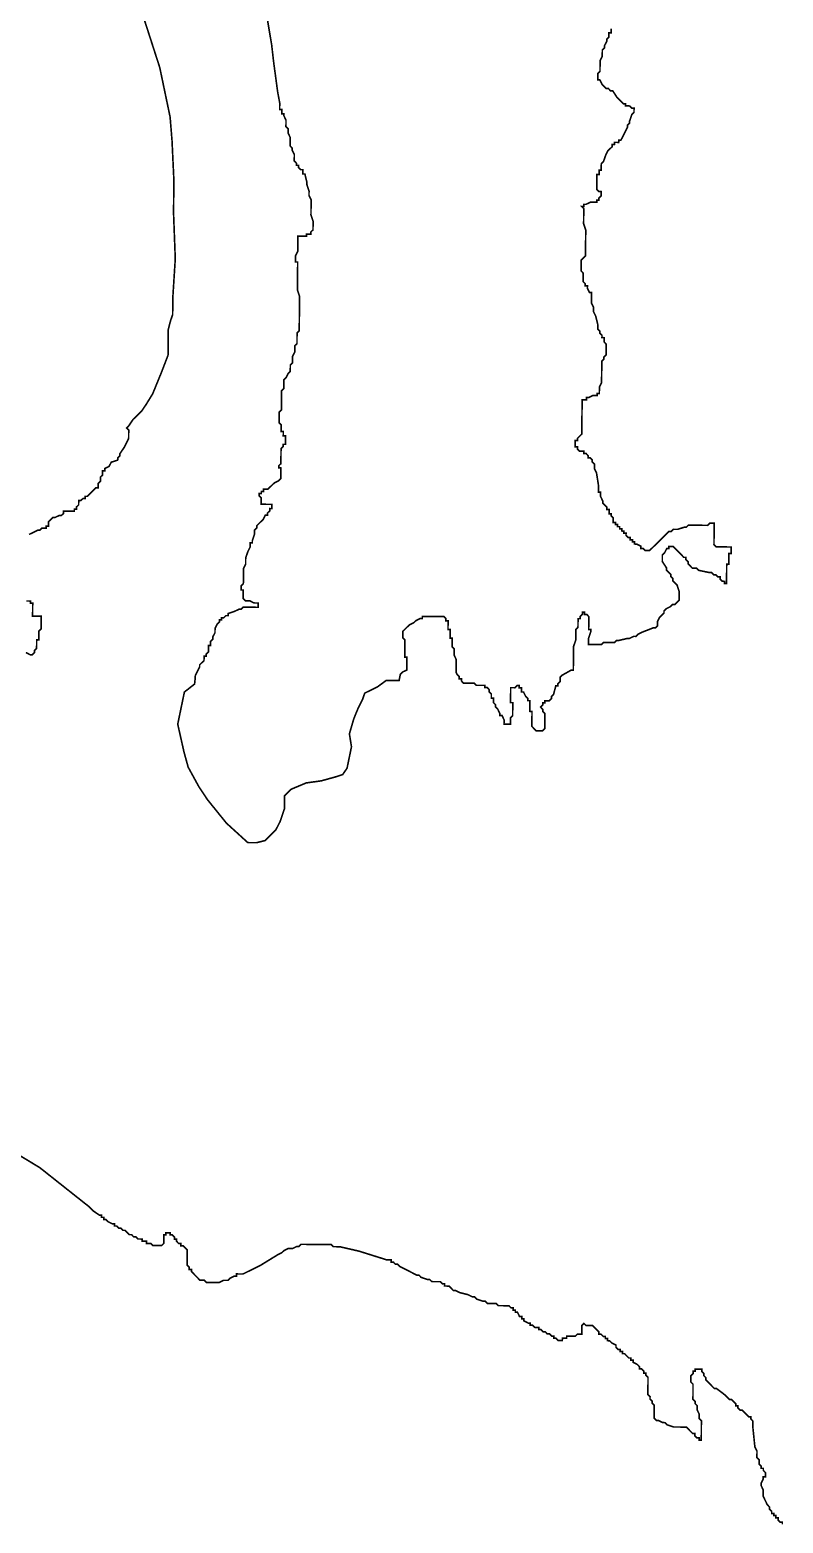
# Model space of a CAD drawing. Header units: metres. Extents: x 290190 to 339802, y 1811045 to 1991312.
# Drawn here: x 317083 to 318496, y 1878764 to 1881566 of the extents above; entities that cross this region are included whole.
import ezdxf

# ---------------------------------------------------------------- set-up
doc = ezdxf.new("R2010")
doc.units = ezdxf.units.M
doc.header["$MEASUREMENT"] = 0
doc.layers.add('HAZARDS LINE', color=1, linetype='Continuous')

msp = doc.modelspace()

# ---------------------------------------------------------------- linework, layer by layer
at = {"layer": 'HAZARDS LINE', "lineweight": 18}
for points in [[(317525.2, 1881606.1, 3.02, 3.02, 0), (317536.7, 1881537.5, 3.02, 3.02, 0), (317540.4, 1881505.3, 3.02, 3.02, 0), (317548, 1881448.8, 3.02, 3.02, 0), (317551.8, 1881428.6, 3.02, 3.02, 0), (317551.7, 1881416.5, 3.02, 3.02, 0), (317555.8, 1881416.5, 3.02, 3.02, 0), (317555.7, 1881408.4, 3.02, 3.02, 0), (317559.7, 1881408.4, 3.02, 3.02, 0), (317559.7, 1881404.4, 3.02, 3.02, 0), (317563.6, 1881396.3, 3.02, 3.02, 0), (317563.5, 1881384.2, 3.02, 3.02, 0), (317567.5, 1881380.1, 3.02, 3.02, 0), (317567.5, 1881372.1, 3.02, 3.02, 0), (317571.4, 1881364, 3.02, 3.02, 0), (317571.3, 1881347.9, 3.02, 3.02, 0), (317575.3, 1881343.8, 3.02, 3.02, 0), (317575.2, 1881339.8, 3.02, 3.02, 0), (317579.2, 1881331.7, 3.02, 3.02, 0), (317579.1, 1881319.6, 3.02, 3.02, 0), (317583.1, 1881315.5, 3.02, 3.02, 0), (317583, 1881311.5, 3.02, 3.02, 0), (317587.1, 1881311.5, 3.02, 3.02, 0), (317587, 1881307.4, 3.02, 3.02, 0), (317591, 1881303.4, 3.02, 3.02, 0), (317595.1, 1881303.3, 3.02, 3.02, 0), (317595, 1881295.3, 3.02, 3.02, 0), (317599, 1881295.3, 3.02, 3.02, 0), (317602.9, 1881279.1, 3.02, 3.02, 0), (317602.9, 1881275.1, 3.02, 3.02, 0), (317606.8, 1881263, 3.02, 3.02, 0), (317606.7, 1881254.9, 3.02, 3.02, 0), (317610.7, 1881246.8, 3.02, 3.02, 0), (317610.4, 1881218.6, 3.02, 3.02, 0), (317614.4, 1881206.5, 3.02, 3.02, 0), (317614.2, 1881190.4, 3.02, 3.02, 0), (317610.1, 1881186.4, 3.02, 3.02, 0), (317610.1, 1881182.4, 3.02, 3.02, 0), (317602.1, 1881182.4, 3.02, 3.02, 0), (317602, 1881178.4, 3.02, 3.02, 0), (317585.9, 1881178.5, 3.02, 3.02, 0), (317585.7, 1881150.3, 3.02, 3.02, 0), (317581.6, 1881142.3, 3.02, 3.02, 0), (317581.5, 1881130.2, 3.02, 3.02, 0), (317585.5, 1881130.2, 3.02, 3.02, 0), (317585, 1881077.8, 3.02, 3.02, 0), (317589, 1881065.7, 3.02, 3.02, 0), (317588.4, 1881001.3, 3.02, 3.02, 0), (317584.3, 1880997.3, 3.02, 3.02, 0), (317584.2, 1880977.1, 3.02, 3.02, 0), (317580.1, 1880973.1, 3.02, 3.02, 0), (317580, 1880961, 3.02, 3.02, 0), (317575.9, 1880953, 3.02, 3.02, 0), (317575.8, 1880940.9, 3.02, 3.02, 0), (317571.7, 1880936.9, 3.02, 3.02, 0), (317571.6, 1880924.9, 3.02, 3.02, 0), (317567.6, 1880920.9, 3.02, 3.02, 0), (317563.5, 1880912.8, 3.02, 3.02, 0), (317559.4, 1880908.9, 3.02, 3.02, 0), (317559.3, 1880892.7, 3.02, 3.02, 0), (317555.2, 1880888.7, 3.02, 3.02, 0), (317554.9, 1880852.5, 3.02, 3.02, 0), (317550.8, 1880848.5, 3.02, 3.02, 0), (317550.6, 1880828.4, 3.02, 3.02, 0), (317554.6, 1880824.3, 3.02, 3.02, 0), (317554.5, 1880812.2, 3.02, 3.02, 0), (317558.6, 1880812.2, 3.02, 3.02, 0), (317558.5, 1880804.1, 3.02, 3.02, 0), (317562.5, 1880804.1, 3.02, 3.02, 0), (317562.4, 1880788, 3.02, 3.02, 0), (317558.4, 1880788, 3.02, 3.02, 0), (317558.3, 1880784, 3.02, 3.02, 0), (317554.3, 1880780, 3.02, 3.02, 0), (317554, 1880751.8, 3.02, 3.02, 0), (317549.9, 1880747.8, 3.02, 3.02, 0), (317549.9, 1880743.8, 3.02, 3.02, 0), (317553.9, 1880743.7, 3.02, 3.02, 0), (317553.8, 1880723.6, 3.02, 3.02, 0), (317549.7, 1880719.6, 3.02, 3.02, 0), (317541.6, 1880715.6, 3.02, 3.02, 0), (317537.5, 1880711.6, 3.02, 3.02, 0), (317529.4, 1880703.7, 3.02, 3.02, 0), (317521.4, 1880703.7, 3.02, 3.02, 0), (317521.3, 1880699.7, 3.02, 3.02, 0), (317517.3, 1880699.7, 3.02, 3.02, 0), (317517.3, 1880695.7, 3.02, 3.02, 0), (317513.2, 1880695.7, 3.02, 3.02, 0), (317513.2, 1880691.7, 3.02, 3.02, 0), (317517.2, 1880687.6, 3.02, 3.02, 0), (317517.1, 1880675.6, 3.02, 3.02, 0), (317537.2, 1880675.4, 3.02, 3.02, 0), (317537.2, 1880667.3, 3.02, 3.02, 0), (317533.1, 1880667.4, 3.02, 3.02, 0), (317533.1, 1880663.3, 3.02, 3.02, 0), (317529, 1880659.3, 3.02, 3.02, 0), (317529, 1880655.3, 3.02, 3.02, 0), (317525, 1880655.3, 3.02, 3.02, 0), (317520.9, 1880647.3, 3.02, 3.02, 0), (317516.8, 1880643.3, 3.02, 3.02, 0), (317508.7, 1880635.3, 3.02, 3.02, 0), (317508.7, 1880631.3, 3.02, 3.02, 0), (317504.6, 1880627.3, 3.02, 3.02, 0), (317504.5, 1880619.3, 3.02, 3.02, 0), (317500.4, 1880607.2, 3.02, 3.02, 0), (317500.4, 1880603.2, 3.02, 3.02, 0), (317496.3, 1880603.2, 3.02, 3.02, 0), (317496.3, 1880595.2, 3.02, 3.02, 0), (317492.2, 1880587.1, 3.02, 3.02, 0), (317488, 1880575.1, 3.02, 3.02, 0), (317487.9, 1880563, 3.02, 3.02, 0), (317483.8, 1880555, 3.02, 3.02, 0), (317483.6, 1880526.8, 3.02, 3.02, 0), (317479.5, 1880522.8, 3.02, 3.02, 0), (317479.4, 1880514.7, 3.02, 3.02, 0), (317483.5, 1880514.7, 3.02, 3.02, 0), (317483.3, 1880498.6, 3.02, 3.02, 0), (317487.3, 1880494.5, 3.02, 3.02, 0), (317495.4, 1880494.5, 3.02, 3.02, 0), (317503.4, 1880490.4, 3.02, 3.02, 0), (317511.5, 1880490.3, 3.02, 3.02, 0), (317511.4, 1880482.2, 3.02, 3.02, 0), (317483.2, 1880482.5, 3.02, 3.02, 0), (317479.1, 1880478.5, 3.02, 3.02, 0), (317475.1, 1880478.5, 3.02, 3.02, 0), (317467, 1880474.6, 3.02, 3.02, 0), (317454.9, 1880470.6, 3.02, 3.02, 0), (317454.9, 1880466.6, 3.02, 3.02, 0), (317450.8, 1880466.6, 3.02, 3.02, 0), (317446.8, 1880462.6, 3.02, 3.02, 0), (317442.7, 1880462.7, 3.02, 3.02, 0), (317442.7, 1880458.7, 3.02, 3.02, 0), (317438.7, 1880458.7, 3.02, 3.02, 0), (317438.6, 1880454.7, 3.02, 3.02, 0), (317434.6, 1880450.7, 3.02, 3.02, 0), (317430.5, 1880442.6, 3.02, 3.02, 0), (317430.4, 1880434.6, 3.02, 3.02, 0), (317426.3, 1880426.6, 3.02, 3.02, 0), (317426.3, 1880422.5, 3.02, 3.02, 0), (317422.2, 1880418.5, 3.02, 3.02, 0), (317422.1, 1880410.5, 3.02, 3.02, 0), (317418.1, 1880410.5, 3.02, 3.02, 0), (317418, 1880398.4, 3.02, 3.02, 0), (317413.9, 1880394.4, 3.02, 3.02, 0), (317413.9, 1880390.4, 3.02, 3.02, 0), (317409.9, 1880390.5, 3.02, 3.02, 0), (317409.8, 1880382.4, 3.02, 3.02, 0), (317405.8, 1880378.4, 3.02, 3.02, 0), (317401.7, 1880374.4, 3.02, 3.02, 0), (317401.7, 1880370.4, 3.02, 3.02, 0), (317393.5, 1880354.3, 3.02, 3.02, 0), (317393.4, 1880350.3, 3.02, 3.02, 0), (317392.1, 1880338.2, 3.02, 3.02, 0), (317373, 1880323.3, 3.02, 3.02, 0), (317360.5, 1880263, 3.02, 3.02, 0), (317372.3, 1880210.5, 3.02, 3.02, 0), (317380.1, 1880182.3, 3.02, 3.02, 0), (317400, 1880145.9, 3.02, 3.02, 0), (317416, 1880121.7, 3.02, 3.02, 0), (317451.9, 1880077.2, 3.02, 3.02, 0), (317492, 1880040.7, 3.02, 3.02, 0), (317508.1, 1880040.6, 3.02, 3.02, 0), (317524.2, 1880044.5, 3.02, 3.02, 0), (317544.5, 1880064.5, 3.02, 3.02, 0), (317552.6, 1880080.5, 3.02, 3.02, 0), (317560.8, 1880104.6, 3.02, 3.02, 0), (317561, 1880128.8, 3.02, 3.02, 0), (317573.1, 1880140.8, 3.02, 3.02, 0), (317601.4, 1880152.7, 3.02, 3.02, 0), (317629.6, 1880156.6, 3.02, 3.02, 0), (317657.8, 1880164.4, 3.02, 3.02, 0), (317669.9, 1880168.4, 3.02, 3.02, 0), (317678.1, 1880180.4, 3.02, 3.02, 0), (317686.4, 1880220.6, 3.02, 3.02, 0), (317682.5, 1880244.8, 3.02, 3.02, 0), (317690.7, 1880273, 3.02, 3.02, 0), (317698.9, 1880293, 3.02, 3.02, 0), (317707.1, 1880309.1, 3.02, 3.02, 0), (317711.2, 1880321.2, 3.02, 3.02, 0), (317735.4, 1880333.1, 3.02, 3.02, 0), (317751.6, 1880345.1, 3.02, 3.02, 0), (317775.7, 1880344.9, 3.02, 3.02, 0), (317778.1, 1880356.7, 3.02, 3.02, 0), (317782.1, 1880360.7, 3.02, 3.02, 0), (317790.2, 1880364.7, 3.02, 3.02, 0), (317790.4, 1880388.9, 3.02, 3.02, 0), (317786.4, 1880388.9, 3.02, 3.02, 0), (317786.7, 1880421.1, 3.02, 3.02, 0), (317782.7, 1880425.2, 3.02, 3.02, 0), (317782.8, 1880437.3, 3.02, 3.02, 0), (317790.9, 1880445.3, 3.02, 3.02, 0), (317795, 1880449.3, 3.02, 3.02, 0), (317803.1, 1880453.2, 3.02, 3.02, 0), (317807.2, 1880457.2, 3.02, 3.02, 0), (317815.2, 1880461.2, 3.02, 3.02, 0), (317819.3, 1880461.1, 3.02, 3.02, 0), (317819.3, 1880465.2, 3.02, 3.02, 0), (317859.6, 1880464.8, 3.02, 3.02, 0), (317863.6, 1880460.8, 3.02, 3.02, 0), (317863.5, 1880456.7, 3.02, 3.02, 0), (317867.6, 1880456.7, 3.02, 3.02, 0), (317867.4, 1880440.6, 3.02, 3.02, 0), (317871.5, 1880440.5, 3.02, 3.02, 0), (317871.3, 1880424.4, 3.02, 3.02, 0), (317875.3, 1880424.4, 3.02, 3.02, 0), (317875.2, 1880408.3, 3.02, 3.02, 0), (317879.2, 1880404.2, 3.02, 3.02, 0), (317879.1, 1880392.1, 3.02, 3.02, 0), (317883, 1880384, 3.02, 3.02, 0), (317882.8, 1880359.9, 3.02, 3.02, 0), (317884.5, 1880356.3, 3.02, 3.02, 0), (317888.5, 1880352.2, 3.02, 3.02, 0), (317888.5, 1880348.2, 3.02, 3.02, 0), (317892.5, 1880348.2, 3.02, 3.02, 0), (317892.5, 1880344.2, 3.02, 3.02, 0), (317896.5, 1880340.1, 3.02, 3.02, 0), (317916.6, 1880340, 3.02, 3.02, 0), (317920.6, 1880335.9, 3.02, 3.02, 0), (317936.7, 1880335.8, 3.02, 3.02, 0), (317936.7, 1880331.8, 3.02, 3.02, 0), (317940.7, 1880331.8, 3.02, 3.02, 0), (317944.7, 1880327.7, 3.02, 3.02, 0), (317944.7, 1880323.7, 3.02, 3.02, 0), (317948.7, 1880319.6, 3.02, 3.02, 0), (317948.7, 1880311.6, 3.02, 3.02, 0), (317952.7, 1880311.6, 3.02, 3.02, 0), (317952.6, 1880303.5, 3.02, 3.02, 0), (317956.6, 1880299.5, 3.02, 3.02, 0), (317956.6, 1880295.4, 3.02, 3.02, 0), (317960.6, 1880291.4, 3.02, 3.02, 0), (317964.6, 1880283.3, 3.02, 3.02, 0), (317964.6, 1880279.3, 3.02, 3.02, 0), (317968.6, 1880279.3, 3.02, 3.02, 0), (317972.6, 1880271.2, 3.02, 3.02, 0), (317972.5, 1880263.1, 3.02, 3.02, 0), (317984.6, 1880263, 3.02, 3.02, 0), (317984.7, 1880275.1, 3.02, 3.02, 0), (317988.7, 1880279.1, 3.02, 3.02, 0), (317988.9, 1880303.3, 3.02, 3.02, 0), (317984.8, 1880303.3, 3.02, 3.02, 0), (317985, 1880331.5, 3.02, 3.02, 0), (317993.1, 1880331.4, 3.02, 3.02, 0), (317997.1, 1880335.4, 3.02, 3.02, 0), (318001.2, 1880335.4, 3.02, 3.02, 0), (318001.1, 1880331.4, 3.02, 3.02, 0), (318005.2, 1880331.4, 3.02, 3.02, 0), (318005.1, 1880323.3, 3.02, 3.02, 0), (318009.1, 1880323.3, 3.02, 3.02, 0), (318013.1, 1880315.2, 3.02, 3.02, 0), (318017.1, 1880311.2, 3.02, 3.02, 0), (318017.1, 1880307.1, 3.02, 3.02, 0), (318021.1, 1880307.1, 3.02, 3.02, 0), (318021, 1880287, 3.02, 3.02, 0), (318025, 1880286.9, 3.02, 3.02, 0), (318024.8, 1880258.8, 3.02, 3.02, 0), (318028.8, 1880254.7, 3.02, 3.02, 0), (318032.8, 1880250.7, 3.02, 3.02, 0), (318044.9, 1880250.6, 3.02, 3.02, 0), (318049, 1880254.6, 3.02, 3.02, 0), (318049.1, 1880282.8, 3.02, 3.02, 0), (318045.1, 1880286.8, 3.02, 3.02, 0), (318045.2, 1880290.8, 3.02, 3.02, 0), (318041.2, 1880294.9, 3.02, 3.02, 0), (318045.2, 1880298.9, 3.02, 3.02, 0), (318045.2, 1880302.9, 3.02, 3.02, 0), (318049.3, 1880302.9, 3.02, 3.02, 0), (318049.3, 1880306.9, 3.02, 3.02, 0), (318057.3, 1880306.9, 3.02, 3.02, 0), (318061.4, 1880310.9, 3.02, 3.02, 0), (318061.4, 1880314.9, 3.02, 3.02, 0), (318065.5, 1880318.9, 3.02, 3.02, 0), (318069.6, 1880335, 3.02, 3.02, 0), (318073.6, 1880335, 3.02, 3.02, 0), (318073.6, 1880339, 3.02, 3.02, 0), (318077.7, 1880343, 3.02, 3.02, 0), (318077.8, 1880351, 3.02, 3.02, 0), (318081.8, 1880355, 3.02, 3.02, 0), (318098.4, 1880364.3, 3.02, 3.02, 0), (318102.5, 1880364.3, 3.02, 3.02, 0), (318102.9, 1880408.6, 3.02, 3.02, 0), (318107, 1880420.7, 3.02, 3.02, 0), (318107.2, 1880440.8, 3.02, 3.02, 0), (318111.2, 1880444.8, 3.02, 3.02, 0), (318111.4, 1880460.9, 3.02, 3.02, 0), (318115.4, 1880460.9, 3.02, 3.02, 0), (318115.4, 1880464.9, 3.02, 3.02, 0), (318119.5, 1880468.9, 3.02, 3.02, 0), (318119.5, 1880472.9, 3.02, 3.02, 0), (318123.6, 1880472.9, 3.02, 3.02, 0), (318123.5, 1880468.9, 3.02, 3.02, 0), (318127.6, 1880468.8, 3.02, 3.02, 0), (318131.5, 1880464.8, 3.02, 3.02, 0), (318131.3, 1880440.6, 3.02, 3.02, 0), (318135.4, 1880440.6, 3.02, 3.02, 0), (318135.3, 1880436.5, 3.02, 3.02, 0), (318131.2, 1880424.5, 3.02, 3.02, 0), (318131.1, 1880412.4, 3.02, 3.02, 0), (318155.3, 1880412.2, 3.02, 3.02, 0), (318159.3, 1880416.2, 3.02, 3.02, 0), (318179.5, 1880416, 3.02, 3.02, 0), (318183.5, 1880420, 3.02, 3.02, 0), (318187.5, 1880420, 3.02, 3.02, 0), (318203.7, 1880423.8, 3.02, 3.02, 0), (318207.7, 1880423.8, 3.02, 3.02, 0), (318215.8, 1880427.8, 3.02, 3.02, 0), (318219.8, 1880427.7, 3.02, 3.02, 0), (318223.9, 1880431.7, 3.02, 3.02, 0), (318232, 1880435.7, 3.02, 3.02, 0), (318252.2, 1880443.6, 3.02, 3.02, 0), (318256.2, 1880443.5, 3.02, 3.02, 0), (318260.3, 1880447.5, 3.02, 3.02, 0), (318260.4, 1880455.6, 3.02, 3.02, 0), (318264.5, 1880463.6, 3.02, 3.02, 0), (318268.5, 1880467.6, 3.02, 3.02, 0), (318272.6, 1880471.6, 3.02, 3.02, 0), (318272.6, 1880475.6, 3.02, 3.02, 0), (318276.7, 1880479.6, 3.02, 3.02, 0), (318284.8, 1880483.6, 3.02, 3.02, 0), (318288.8, 1880487.6, 3.02, 3.02, 0), (318292.9, 1880487.5, 3.02, 3.02, 0), (318296.9, 1880491.5, 3.02, 3.02, 0), (318301, 1880495.5, 3.02, 3.02, 0), (318301.1, 1880511.6, 3.02, 3.02, 0), (318297.2, 1880523.7, 3.02, 3.02, 0), (318289.2, 1880531.9, 3.02, 3.02, 0), (318289.3, 1880535.9, 3.02, 3.02, 0), (318285.3, 1880540, 3.02, 3.02, 0), (318285.3, 1880544, 3.02, 3.02, 0), (318277.3, 1880552.1, 3.02, 3.02, 0), (318277.3, 1880556.1, 3.02, 3.02, 0), (318269.4, 1880568.3, 3.02, 3.02, 0), (318269.5, 1880580.4, 3.02, 3.02, 0), (318273.6, 1880584.4, 3.02, 3.02, 0), (318277.7, 1880592.4, 3.02, 3.02, 0), (318281.7, 1880592.4, 3.02, 3.02, 0), (318281.7, 1880596.4, 3.02, 3.02, 0), (318289.8, 1880596.3, 3.02, 3.02, 0), (318297.8, 1880588.2, 3.02, 3.02, 0), (318301.8, 1880584.1, 3.02, 3.02, 0), (318305.8, 1880580.1, 3.02, 3.02, 0), (318309.7, 1880576, 3.02, 3.02, 0), (318313.8, 1880576, 3.02, 3.02, 0), (318313.7, 1880571.9, 3.02, 3.02, 0), (318317.7, 1880567.9, 3.02, 3.02, 0), (318317.7, 1880563.9, 3.02, 3.02, 0), (318321.7, 1880559.8, 3.02, 3.02, 0), (318325.7, 1880555.7, 3.02, 3.02, 0), (318333.7, 1880555.7, 3.02, 3.02, 0), (318337.7, 1880551.6, 3.02, 3.02, 0), (318357.8, 1880547.4, 3.02, 3.02, 0), (318361.9, 1880547.4, 3.02, 3.02, 0), (318365.9, 1880543.3, 3.02, 3.02, 0), (318369.9, 1880543.3, 3.02, 3.02, 0), (318373.9, 1880539.2, 3.02, 3.02, 0), (318377.9, 1880539.2, 3.02, 3.02, 0), (318377.9, 1880535.1, 3.02, 3.02, 0), (318381.9, 1880531.1, 3.02, 3.02, 0), (318385.9, 1880531, 3.02, 3.02, 0), (318385.9, 1880527, 3.02, 3.02, 0), (318389.9, 1880527, 3.02, 3.02, 0), (318390.2, 1880563.2, 3.02, 3.02, 0), (318394.2, 1880563.2, 3.02, 3.02, 0), (318394.4, 1880583.3, 3.02, 3.02, 0), (318398.4, 1880583.3, 3.02, 3.02, 0), (318398.5, 1880595.4, 3.02, 3.02, 0), (318370.3, 1880595.6, 3.02, 3.02, 0), (318366.3, 1880599.7, 3.02, 3.02, 0), (318366.7, 1880640, 3.02, 3.02, 0), (318358.6, 1880640, 3.02, 3.02, 0), (318354.6, 1880636, 3.02, 3.02, 0), (318318.3, 1880636.4, 3.02, 3.02, 0), (318314.3, 1880632.4, 3.02, 3.02, 0), (318310.2, 1880632.4, 3.02, 3.02, 0), (318298.1, 1880628.5, 3.02, 3.02, 0), (318290.1, 1880628.6, 3.02, 3.02, 0), (318286, 1880624.6, 3.02, 3.02, 0), (318282, 1880624.6, 3.02, 3.02, 0), (318277.9, 1880620.6, 3.02, 3.02, 0), (318269.8, 1880612.6, 3.02, 3.02, 0), (318261.7, 1880604.6, 3.02, 3.02, 0), (318257.6, 1880600.6, 3.02, 3.02, 0), (318253.5, 1880596.6, 3.02, 3.02, 0), (318245.4, 1880588.7, 3.02, 3.02, 0), (318237.4, 1880588.7, 3.02, 3.02, 0), (318233.4, 1880592.8, 3.02, 3.02, 0), (318229.3, 1880592.8, 3.02, 3.02, 0), (318229.4, 1880596.9, 3.02, 3.02, 0), (318221.3, 1880600.9, 3.02, 3.02, 0), (318217.3, 1880601, 3.02, 3.02, 0), (318217.4, 1880605, 3.02, 3.02, 0), (318213.3, 1880605, 3.02, 3.02, 0), (318213.4, 1880609.1, 3.02, 3.02, 0), (318209.3, 1880609.1, 3.02, 3.02, 0), (318209.4, 1880613.1, 3.02, 3.02, 0), (318205.3, 1880613.2, 3.02, 3.02, 0), (318201.3, 1880617.2, 3.02, 3.02, 0), (318201.4, 1880621.3, 3.02, 3.02, 0), (318197.4, 1880621.3, 3.02, 3.02, 0), (318197.4, 1880625.3, 3.02, 3.02, 0), (318193.4, 1880625.4, 3.02, 3.02, 0), (318193.4, 1880629.4, 3.02, 3.02, 0), (318189.4, 1880629.4, 3.02, 3.02, 0), (318189.4, 1880633.5, 3.02, 3.02, 0), (318185.4, 1880633.5, 3.02, 3.02, 0), (318185.4, 1880637.5, 3.02, 3.02, 0), (318181.4, 1880637.6, 3.02, 3.02, 0), (318181.4, 1880641.6, 3.02, 3.02, 0), (318177.4, 1880641.6, 3.02, 3.02, 0), (318177.5, 1880649.7, 3.02, 3.02, 0), (318173.5, 1880653.7, 3.02, 3.02, 0), (318173.5, 1880657.8, 3.02, 3.02, 0), (318169.5, 1880657.8, 3.02, 3.02, 0), (318169.5, 1880665.9, 3.02, 3.02, 0), (318165.5, 1880665.9, 3.02, 3.02, 0), (318165.6, 1880669.9, 3.02, 3.02, 0), (318157.6, 1880678, 3.02, 3.02, 0), (318157.6, 1880682.1, 3.02, 3.02, 0), (318153.6, 1880690.2, 3.02, 3.02, 0), (318153.7, 1880698.2, 3.02, 3.02, 0), (318149.7, 1880698.3, 3.02, 3.02, 0), (318149.8, 1880710.3, 3.02, 3.02, 0), (318146, 1880734.5, 3.02, 3.02, 0), (318142, 1880742.6, 3.02, 3.02, 0), (318142.1, 1880750.7, 3.02, 3.02, 0), (318138.1, 1880754.8, 3.02, 3.02, 0), (318138.1, 1880758.8, 3.02, 3.02, 0), (318134.1, 1880762.9, 3.02, 3.02, 0), (318130.1, 1880762.9, 3.02, 3.02, 0), (318130.1, 1880766.9, 3.02, 3.02, 0), (318126.2, 1880771, 3.02, 3.02, 0), (318122.1, 1880771, 3.02, 3.02, 0), (318122.2, 1880775, 3.02, 3.02, 0), (318114.1, 1880775.1, 3.02, 3.02, 0), (318110.1, 1880779.2, 3.02, 3.02, 0), (318110.1, 1880783.2, 3.02, 3.02, 0), (318106.1, 1880783.2, 3.02, 3.02, 0), (318106.2, 1880795.3, 3.02, 3.02, 0), (318110.3, 1880795.3, 3.02, 3.02, 0), (318110.3, 1880799.3, 3.02, 3.02, 0), (318114.3, 1880803.3, 3.02, 3.02, 0), (318118.4, 1880807.3, 3.02, 3.02, 0), (318119, 1880871.8, 3.02, 3.02, 0), (318127, 1880871.7, 3.02, 3.02, 0), (318127.1, 1880875.7, 3.02, 3.02, 0), (318131.1, 1880875.7, 3.02, 3.02, 0), (318139.2, 1880879.6, 3.02, 3.02, 0), (318147.2, 1880879.6, 3.02, 3.02, 0), (318147.3, 1880883.6, 3.02, 3.02, 0), (318151.3, 1880883.6, 3.02, 3.02, 0), (318151.4, 1880895.6, 3.02, 3.02, 0), (318155.5, 1880903.7, 3.02, 3.02, 0), (318155.9, 1880944, 3.02, 3.02, 0), (318159.9, 1880947.9, 3.02, 3.02, 0), (318159.9, 1880952, 3.02, 3.02, 0), (318164, 1880956, 3.02, 3.02, 0), (318164.2, 1880976.1, 3.02, 3.02, 0), (318160.2, 1880980.2, 3.02, 3.02, 0), (318160.3, 1880988.2, 3.02, 3.02, 0), (318156.2, 1880988.3, 3.02, 3.02, 0), (318156.3, 1880992.3, 3.02, 3.02, 0), (318152.3, 1880996.4, 3.02, 3.02, 0), (318152.3, 1881000.4, 3.02, 3.02, 0), (318148.3, 1881004.4, 3.02, 3.02, 0), (318148.4, 1881012.5, 3.02, 3.02, 0), (318144.5, 1881028.7, 3.02, 3.02, 0), (318140.5, 1881036.7, 3.02, 3.02, 0), (318140.6, 1881044.8, 3.02, 3.02, 0), (318136.7, 1881052.9, 3.02, 3.02, 0), (318136.8, 1881073, 3.02, 3.02, 0), (318132.8, 1881073.1, 3.02, 3.02, 0), (318128.8, 1881081.2, 3.02, 3.02, 0), (318128.9, 1881085.2, 3.02, 3.02, 0), (318124.9, 1881085.2, 3.02, 3.02, 0), (318124.9, 1881089.3, 3.02, 3.02, 0), (318120.9, 1881093.3, 3.02, 3.02, 0), (318121, 1881109.4, 3.02, 3.02, 0), (318117, 1881113.5, 3.02, 3.02, 0), (318117.2, 1881133.6, 3.02, 3.02, 0), (318121.3, 1881137.6, 3.02, 3.02, 0), (318125.3, 1881141.6, 3.02, 3.02, 0), (318125.8, 1881190, 3.02, 3.02, 0), (318121.8, 1881202.1, 3.02, 3.02, 0), (318122.1, 1881230.3, 3.02, 3.02, 0), (318118.1, 1881234.3, 3.02, 3.02, 0), (318122.1, 1881234.3, 3.02, 3.02, 0), (318122.2, 1881238.3, 3.02, 3.02, 0), (318126.2, 1881238.3, 3.02, 3.02, 0), (318134.3, 1881242.3, 3.02, 3.02, 0), (318146.4, 1881242.2, 3.02, 3.02, 0), (318146.4, 1881246.2, 3.02, 3.02, 0), (318150.4, 1881246.1, 3.02, 3.02, 0), (318150.5, 1881250.2, 3.02, 3.02, 0), (318154.5, 1881254.2, 3.02, 3.02, 0), (318154.6, 1881262.2, 3.02, 3.02, 0), (318150.6, 1881262.3, 3.02, 3.02, 0), (318146.6, 1881266.3, 3.02, 3.02, 0), (318146.8, 1881294.5, 3.02, 3.02, 0), (318150.8, 1881294.5, 3.02, 3.02, 0), (318150.9, 1881302.5, 3.02, 3.02, 0), (318154.9, 1881302.5, 3.02, 3.02, 0), (318155, 1881314.6, 3.02, 3.02, 0), (318159.1, 1881318.6, 3.02, 3.02, 0), (318163.2, 1881330.6, 3.02, 3.02, 0), (318167.3, 1881338.7, 3.02, 3.02, 0), (318171.4, 1881342.7, 3.02, 3.02, 0), (318175.5, 1881346.6, 3.02, 3.02, 0), (318175.5, 1881350.7, 3.02, 3.02, 0), (318179.5, 1881350.6, 3.02, 3.02, 0), (318179.6, 1881354.7, 3.02, 3.02, 0), (318187.6, 1881354.6, 3.02, 3.02, 0), (318187.7, 1881358.6, 3.02, 3.02, 0), (318191.7, 1881358.6, 3.02, 3.02, 0), (318204, 1881382.7, 3.02, 3.02, 0), (318204, 1881386.7, 3.02, 3.02, 0), (318208.1, 1881390.7, 3.02, 3.02, 0), (318208.1, 1881394.7, 3.02, 3.02, 0), (318212.2, 1881406.8, 3.02, 3.02, 0), (318216.3, 1881410.8, 3.02, 3.02, 0), (318216.4, 1881418.8, 3.02, 3.02, 0), (318212.3, 1881418.8, 3.02, 3.02, 0), (318208.4, 1881422.9, 3.02, 3.02, 0), (318200.3, 1881423, 3.02, 3.02, 0), (318200.3, 1881427, 3.02, 3.02, 0), (318196.3, 1881427, 3.02, 3.02, 0), (318192.3, 1881431.1, 3.02, 3.02, 0), (318184.3, 1881439.2, 3.02, 3.02, 0), (318176.4, 1881451.4, 3.02, 3.02, 0), (318172.3, 1881451.4, 3.02, 3.02, 0), (318168.4, 1881455.5, 3.02, 3.02, 0), (318164.3, 1881455.5, 3.02, 3.02, 0), (318160.3, 1881459.6, 3.02, 3.02, 0), (318156.3, 1881463.6, 3.02, 3.02, 0), (318152.4, 1881471.7, 3.02, 3.02, 0), (318148.4, 1881471.8, 3.02, 3.02, 0), (318148.5, 1881483.9, 3.02, 3.02, 0), (318152.5, 1881487.8, 3.02, 3.02, 0), (318152.7, 1881508, 3.02, 3.02, 0), (318156.8, 1881516, 3.02, 3.02, 0), (318156.9, 1881528.1, 3.02, 3.02, 0), (318161, 1881532.1, 3.02, 3.02, 0), (318161, 1881536.1, 3.02, 3.02, 0), (318165.1, 1881544.1, 3.02, 3.02, 0), (318165.1, 1881548.2, 3.02, 3.02, 0), (318169.2, 1881552.2, 3.02, 3.02, 0), (318169.3, 1881560.2, 3.02, 3.02, 0), (318173.3, 1881560.2, 3.02, 3.02, 0), (318173.4, 1881568.2, 3.02, 3.02, 0)], [(317081.6, 1880618.9, 3.02, 3.02, 0), (317097.8, 1880626.8, 3.02, 3.02, 0), (317101.8, 1880626.8, 3.02, 3.02, 0), (317105.8, 1880630.8, 3.02, 3.02, 0), (317113.9, 1880630.7, 3.02, 3.02, 0), (317113.9, 1880634.7, 3.02, 3.02, 0), (317118, 1880634.7, 3.02, 3.02, 0), (317118, 1880642.8, 3.02, 3.02, 0), (317122.1, 1880646.8, 3.02, 3.02, 0), (317126.2, 1880650.8, 3.02, 3.02, 0), (317130.2, 1880650.7, 3.02, 3.02, 0), (317138.3, 1880654.7, 3.02, 3.02, 0), (317142.3, 1880654.6, 3.02, 3.02, 0), (317146.4, 1880658.6, 3.02, 3.02, 0), (317146.4, 1880662.7, 3.02, 3.02, 0), (317166.5, 1880662.5, 3.02, 3.02, 0), (317166.6, 1880666.5, 3.02, 3.02, 0), (317170.6, 1880666.5, 3.02, 3.02, 0), (317170.6, 1880670.5, 3.02, 3.02, 0), (317174.7, 1880674.5, 3.02, 3.02, 0), (317174.8, 1880682.6, 3.02, 3.02, 0), (317178.8, 1880682.5, 3.02, 3.02, 0), (317182.9, 1880686.5, 3.02, 3.02, 0), (317186.9, 1880686.5, 3.02, 3.02, 0), (317186.9, 1880690.5, 3.02, 3.02, 0), (317191, 1880690.5, 3.02, 3.02, 0), (317199.1, 1880698.5, 3.02, 3.02, 0), (317203.1, 1880702.5, 3.02, 3.02, 0), (317207.2, 1880706.5, 3.02, 3.02, 0), (317211.2, 1880706.4, 3.02, 3.02, 0), (317211.3, 1880714.5, 3.02, 3.02, 0), (317215.4, 1880718.5, 3.02, 3.02, 0), (317215.4, 1880726.5, 3.02, 3.02, 0), (317219.5, 1880730.5, 3.02, 3.02, 0), (317219.6, 1880738.6, 3.02, 3.02, 0), (317223.6, 1880738.5, 3.02, 3.02, 0), (317223.6, 1880742.6, 3.02, 3.02, 0), (317231.7, 1880746.5, 3.02, 3.02, 0), (317235.8, 1880754.5, 3.02, 3.02, 0), (317247.9, 1880758.5, 3.02, 3.02, 0), (317248, 1880762.5, 3.02, 3.02, 0), (317252, 1880766.5, 3.02, 3.02, 0), (317252.1, 1880770.5, 3.02, 3.02, 0), (317260.2, 1880782.5, 3.02, 3.02, 0), (317268.4, 1880798.6, 3.02, 3.02, 0), (317268.6, 1880814.7, 3.02, 3.02, 0), (317264.6, 1880818.8, 3.02, 3.02, 0), (317268.6, 1880822.7, 3.02, 3.02, 0), (317276.8, 1880834.8, 3.02, 3.02, 0), (317293, 1880850.7, 3.02, 3.02, 0), (317301.2, 1880862.8, 3.02, 3.02, 0), (317313.5, 1880882.8, 3.02, 3.02, 0), (317329.9, 1880922.9, 3.02, 3.02, 0), (317342.3, 1880955.1, 3.02, 3.02, 0), (317342.7, 1881003.4, 3.02, 3.02, 0), (317346.9, 1881019.5, 3.02, 3.02, 0), (317351, 1881031.5, 3.02, 3.02, 0), (317351.3, 1881063.7, 3.02, 3.02, 0), (317355.9, 1881136.2, 3.02, 3.02, 0), (317352.7, 1881220.9, 3.02, 3.02, 0), (317353.2, 1881285.3, 3.02, 3.02, 0), (317349.8, 1881357.9, 3.02, 3.02, 0), (317346.2, 1881402.2, 3.02, 3.02, 0), (317326.8, 1881495, 3.02, 3.02, 0), (317295.5, 1881592, 3.02, 3.02, 0)], [(317075.6, 1880397.4, 3.02, 3.02, 0), (317083.6, 1880393.3, 3.02, 3.02, 0), (317087.7, 1880393.3, 3.02, 3.02, 0), (317091.7, 1880397.2, 3.02, 3.02, 0), (317091.8, 1880401.3, 3.02, 3.02, 0), (317095.8, 1880405.3, 3.02, 3.02, 0), (317096, 1880421.4, 3.02, 3.02, 0), (317100, 1880421.3, 3.02, 3.02, 0), (317100.1, 1880437.5, 3.02, 3.02, 0), (317104.2, 1880441.5, 3.02, 3.02, 0), (317104.4, 1880465.6, 3.02, 3.02, 0), (317088.3, 1880465.8, 3.02, 3.02, 0), (317088.5, 1880489.9, 3.02, 3.02, 0), (317084.5, 1880490, 3.02, 3.02, 0), (317084.5, 1880494, 3.02, 3.02, 0), (317076.5, 1880494.1, 3.02, 3.02, 0)], [(318494.5, 1878761.8, 3.02, 3.02, 0), (318494.5, 1878765.8, 3.02, 3.02, 0), (318490.5, 1878765.8, 3.02, 3.02, 0), (318486.5, 1878769.9, 3.02, 3.02, 0), (318486.5, 1878773.9, 3.02, 3.02, 0), (318482.5, 1878773.9, 3.02, 3.02, 0), (318482.5, 1878778, 3.02, 3.02, 0), (318478.5, 1878778, 3.02, 3.02, 0), (318478.5, 1878782, 3.02, 3.02, 0), (318474.5, 1878782, 3.02, 3.02, 0), (318474.5, 1878786.1, 3.02, 3.02, 0), (318470.5, 1878790.1, 3.02, 3.02, 0), (318470.5, 1878794.1, 3.02, 3.02, 0), (318466.5, 1878798.2, 3.02, 3.02, 0), (318462.5, 1878806.3, 3.02, 3.02, 0), (318458.6, 1878814.4, 3.02, 3.02, 0), (318458.6, 1878822.4, 3.02, 3.02, 0), (318458.6, 1878826.4, 3.02, 3.02, 0), (318454.7, 1878834.5, 3.02, 3.02, 0), (318454.7, 1878838.5, 3.02, 3.02, 0), (318458.8, 1878846.6, 3.02, 3.02, 0), (318458.8, 1878850.6, 3.02, 3.02, 0), (318462.8, 1878850.6, 3.02, 3.02, 0), (318462.8, 1878854.6, 3.02, 3.02, 0), (318462.9, 1878858.6, 3.02, 3.02, 0), (318458.9, 1878862.7, 3.02, 3.02, 0), (318458.9, 1878866.7, 3.02, 3.02, 0), (318454.9, 1878866.7, 3.02, 3.02, 0), (318454.9, 1878870.8, 3.02, 3.02, 0), (318450.9, 1878874.8, 3.02, 3.02, 0), (318450.9, 1878882.9, 3.02, 3.02, 0), (318446.9, 1878886.9, 3.02, 3.02, 0), (318447, 1878899, 3.02, 3.02, 0), (318443, 1878907.1, 3.02, 3.02, 0), (318439.3, 1878943.3, 3.02, 3.02, 0), (318439.3, 1878955.4, 3.02, 3.02, 0), (318435.3, 1878959.5, 3.02, 3.02, 0), (318435.4, 1878963.5, 3.02, 3.02, 0), (318431.3, 1878963.5, 3.02, 3.02, 0), (318427.3, 1878967.6, 3.02, 3.02, 0), (318419.3, 1878975.7, 3.02, 3.02, 0), (318415.3, 1878975.7, 3.02, 3.02, 0), (318411.3, 1878979.8, 3.02, 3.02, 0), (318411.3, 1878983.8, 3.02, 3.02, 0), (318407.3, 1878983.8, 3.02, 3.02, 0), (318407.3, 1878987.8, 3.02, 3.02, 0), (318403.3, 1878991.9, 3.02, 3.02, 0), (318399.3, 1878995.9, 3.02, 3.02, 0), (318395.3, 1878996, 3.02, 3.02, 0), (318387.3, 1879004.1, 3.02, 3.02, 0), (318371.3, 1879016.3, 3.02, 3.02, 0), (318367.2, 1879016.3, 3.02, 3.02, 0), (318363.2, 1879020.3, 3.02, 3.02, 0), (318359.2, 1879024.4, 3.02, 3.02, 0), (318355.2, 1879028.4, 3.02, 3.02, 0), (318351.2, 1879032.5, 3.02, 3.02, 0), (318351.3, 1879036.5, 3.02, 3.02, 0), (318347.3, 1879040.6, 3.02, 3.02, 0), (318347.3, 1879044.6, 3.02, 3.02, 0), (318343.3, 1879048.7, 3.02, 3.02, 0), (318343.3, 1879052.7, 3.02, 3.02, 0), (318331.2, 1879052.8, 3.02, 3.02, 0), (318331.2, 1879048.7, 3.02, 3.02, 0), (318327.2, 1879048.8, 3.02, 3.02, 0), (318327.2, 1879044.7, 3.02, 3.02, 0), (318323.1, 1879040.7, 3.02, 3.02, 0), (318323, 1879028.6, 3.02, 3.02, 0), (318327, 1879024.6, 3.02, 3.02, 0), (318326.9, 1878996.4, 3.02, 3.02, 0), (318330.9, 1878992.4, 3.02, 3.02, 0), (318330.8, 1878988.3, 3.02, 3.02, 0), (318334.8, 1878984.3, 3.02, 3.02, 0), (318334.8, 1878976.2, 3.02, 3.02, 0), (318338.8, 1878968.1, 3.02, 3.02, 0), (318338.7, 1878960.1, 3.02, 3.02, 0), (318342.7, 1878956, 3.02, 3.02, 0), (318342.5, 1878919.8, 3.02, 3.02, 0), (318338.4, 1878919.8, 3.02, 3.02, 0), (318338.5, 1878923.8, 3.02, 3.02, 0), (318334.4, 1878923.9, 3.02, 3.02, 0), (318330.4, 1878927.9, 3.02, 3.02, 0), (318330.5, 1878932, 3.02, 3.02, 0), (318326.4, 1878932, 3.02, 3.02, 0), (318322.4, 1878936, 3.02, 3.02, 0), (318318.4, 1878940.1, 3.02, 3.02, 0), (318314.4, 1878944.1, 3.02, 3.02, 0), (318290.3, 1878944.3, 3.02, 3.02, 0), (318278.2, 1878948.4, 3.02, 3.02, 0), (318274.2, 1878952.4, 3.02, 3.02, 0), (318270.2, 1878952.5, 3.02, 3.02, 0), (318262.2, 1878956.5, 3.02, 3.02, 0), (318258.2, 1878956.6, 3.02, 3.02, 0), (318254.2, 1878960.6, 3.02, 3.02, 0), (318254.3, 1878984.8, 3.02, 3.02, 0), (318250.3, 1878988.8, 3.02, 3.02, 0), (318250.3, 1878992.9, 3.02, 3.02, 0), (318246.3, 1878996.9, 3.02, 3.02, 0), (318246.4, 1879000.9, 3.02, 3.02, 0), (318242.4, 1879005, 3.02, 3.02, 0), (318242.6, 1879037.2, 3.02, 3.02, 0), (318238.6, 1879041.3, 3.02, 3.02, 0), (318238.6, 1879045.3, 3.02, 3.02, 0), (318234.6, 1879045.3, 3.02, 3.02, 0), (318234.6, 1879049.3, 3.02, 3.02, 0), (318230.6, 1879053.4, 3.02, 3.02, 0), (318226.6, 1879053.4, 3.02, 3.02, 0), (318226.6, 1879057.4, 3.02, 3.02, 0), (318222.6, 1879061.5, 3.02, 3.02, 0), (318214.6, 1879065.6, 3.02, 3.02, 0), (318214.6, 1879069.6, 3.02, 3.02, 0), (318210.6, 1879069.6, 3.02, 3.02, 0), (318210.6, 1879073.7, 3.02, 3.02, 0), (318206.6, 1879073.7, 3.02, 3.02, 0), (318202.6, 1879077.7, 3.02, 3.02, 0), (318198.6, 1879081.8, 3.02, 3.02, 0), (318194.5, 1879081.8, 3.02, 3.02, 0), (318194.5, 1879085.8, 3.02, 3.02, 0), (318190.5, 1879085.9, 3.02, 3.02, 0), (318190.5, 1879089.9, 3.02, 3.02, 0), (318186.5, 1879089.9, 3.02, 3.02, 0), (318182.5, 1879094, 3.02, 3.02, 0), (318182.5, 1879098, 3.02, 3.02, 0), (318174.5, 1879102.1, 3.02, 3.02, 0), (318170.5, 1879106.1, 3.02, 3.02, 0), (318166.5, 1879106.2, 3.02, 3.02, 0), (318166.5, 1879110.2, 3.02, 3.02, 0), (318162.5, 1879110.2, 3.02, 3.02, 0), (318162.5, 1879114.2, 3.02, 3.02, 0), (318158.5, 1879114.3, 3.02, 3.02, 0), (318154.5, 1879118.3, 3.02, 3.02, 0), (318150.5, 1879118.3, 3.02, 3.02, 0), (318150.5, 1879122.4, 3.02, 3.02, 0), (318146.5, 1879126.4, 3.02, 3.02, 0), (318142.5, 1879130.5, 3.02, 3.02, 0), (318138.5, 1879134.5, 3.02, 3.02, 0), (318126.4, 1879134.6, 3.02, 3.02, 0), (318122.4, 1879138.6, 3.02, 3.02, 0), (318118.4, 1879134.6, 3.02, 3.02, 0), (318118.3, 1879118.5, 3.02, 3.02, 0), (318110.2, 1879118.6, 3.02, 3.02, 0), (318106.2, 1879114.6, 3.02, 3.02, 0), (318090, 1879114.7, 3.02, 3.02, 0), (318090, 1879110.7, 3.02, 3.02, 0), (318082, 1879110.7, 3.02, 3.02, 0), (318081.9, 1879106.7, 3.02, 3.02, 0), (318073.9, 1879106.7, 3.02, 3.02, 0), (318069.9, 1879110.8, 3.02, 3.02, 0), (318065.9, 1879110.8, 3.02, 3.02, 0), (318065.9, 1879114.8, 3.02, 3.02, 0), (318061.9, 1879114.9, 3.02, 3.02, 0), (318057.9, 1879118.9, 3.02, 3.02, 0), (318053.8, 1879118.9, 3.02, 3.02, 0), (318049.8, 1879123, 3.02, 3.02, 0), (318045.8, 1879123, 3.02, 3.02, 0), (318041.8, 1879127.1, 3.02, 3.02, 0), (318037.8, 1879127.1, 3.02, 3.02, 0), (318037.8, 1879131.1, 3.02, 3.02, 0), (318029.8, 1879131.2, 3.02, 3.02, 0), (318025.8, 1879135.2, 3.02, 3.02, 0), (318021.7, 1879135.3, 3.02, 3.02, 0), (318021.8, 1879139.3, 3.02, 3.02, 0), (318017.7, 1879139.3, 3.02, 3.02, 0), (318009.7, 1879143.4, 3.02, 3.02, 0), (318009.7, 1879147.4, 3.02, 3.02, 0), (318005.7, 1879147.4, 3.02, 3.02, 0), (318005.7, 1879151.5, 3.02, 3.02, 0), (318001.7, 1879151.5, 3.02, 3.02, 0), (317997.7, 1879159.6, 3.02, 3.02, 0), (317993.7, 1879159.6, 3.02, 3.02, 0), (317993.7, 1879163.6, 3.02, 3.02, 0), (317989.7, 1879163.6, 3.02, 3.02, 0), (317989.7, 1879167.7, 3.02, 3.02, 0), (317985.7, 1879167.7, 3.02, 3.02, 0), (317981.7, 1879171.8, 3.02, 3.02, 0), (317961.6, 1879171.9, 3.02, 3.02, 0), (317957.6, 1879175.9, 3.02, 3.02, 0), (317941.5, 1879176, 3.02, 3.02, 0), (317937.5, 1879180.1, 3.02, 3.02, 0), (317933.4, 1879180.1, 3.02, 3.02, 0), (317921.4, 1879184.2, 3.02, 3.02, 0), (317917.4, 1879188.3, 3.02, 3.02, 0), (317913.4, 1879188.3, 3.02, 3.02, 0), (317905.3, 1879192.4, 3.02, 3.02, 0), (317889.3, 1879196.5, 3.02, 3.02, 0), (317881.2, 1879200.6, 3.02, 3.02, 0), (317877.2, 1879200.6, 3.02, 3.02, 0), (317873.2, 1879204.7, 3.02, 3.02, 0), (317869.2, 1879208.7, 3.02, 3.02, 0), (317861.1, 1879208.8, 3.02, 3.02, 0), (317861.2, 1879212.8, 3.02, 3.02, 0), (317857.1, 1879212.8, 3.02, 3.02, 0), (317853.1, 1879216.9, 3.02, 3.02, 0), (317837, 1879217, 3.02, 3.02, 0), (317833, 1879221, 3.02, 3.02, 0), (317829, 1879221, 3.02, 3.02, 0), (317817, 1879225.1, 3.02, 3.02, 0), (317813, 1879229.2, 3.02, 3.02, 0), (317808.9, 1879229.2, 3.02, 3.02, 0), (317784.9, 1879241.5, 3.02, 3.02, 0), (317776.8, 1879245.5, 3.02, 3.02, 0), (317772.8, 1879249.6, 3.02, 3.02, 0), (317768.8, 1879249.6, 3.02, 3.02, 0), (317764.8, 1879253.7, 3.02, 3.02, 0), (317760.8, 1879253.7, 3.02, 3.02, 0), (317760.8, 1879257.7, 3.02, 3.02, 0), (317752.7, 1879257.8, 3.02, 3.02, 0), (317700.5, 1879274.2, 3.02, 3.02, 0), (317664.3, 1879282.5, 3.02, 3.02, 0), (317652.2, 1879282.6, 3.02, 3.02, 0), (317648.2, 1879286.6, 3.02, 3.02, 0), (317591.9, 1879287, 3.02, 3.02, 0), (317587.8, 1879283, 3.02, 3.02, 0), (317583.8, 1879283, 3.02, 3.02, 0), (317575.7, 1879279, 3.02, 3.02, 0), (317567.7, 1879279.1, 3.02, 3.02, 0), (317559.6, 1879275.1, 3.02, 3.02, 0), (317555.5, 1879271.1, 3.02, 3.02, 0), (317547.5, 1879267.1, 3.02, 3.02, 0), (317515.1, 1879247.2, 3.02, 3.02, 0), (317490.9, 1879235.3, 3.02, 3.02, 0), (317482.8, 1879231.3, 3.02, 3.02, 0), (317470.7, 1879231.4, 3.02, 3.02, 0), (317470.7, 1879227.3, 3.02, 3.02, 0), (317466.7, 1879227.4, 3.02, 3.02, 0), (317458.6, 1879223.4, 3.02, 3.02, 0), (317454.6, 1879219.4, 3.02, 3.02, 0), (317446.5, 1879219.4, 3.02, 3.02, 0), (317438.4, 1879215.5, 3.02, 3.02, 0), (317414.3, 1879215.6, 3.02, 3.02, 0), (317410.3, 1879219.7, 3.02, 3.02, 0), (317402.2, 1879219.7, 3.02, 3.02, 0), (317398.2, 1879223.8, 3.02, 3.02, 0), (317394.2, 1879227.8, 3.02, 3.02, 0), (317390.2, 1879231.9, 3.02, 3.02, 0), (317386.2, 1879235.9, 3.02, 3.02, 0), (317386.2, 1879240, 3.02, 3.02, 0), (317382.2, 1879240, 3.02, 3.02, 0), (317382.2, 1879244, 3.02, 3.02, 0), (317378.2, 1879248.1, 3.02, 3.02, 0), (317378.4, 1879276.3, 3.02, 3.02, 0), (317374.4, 1879280.3, 3.02, 3.02, 0), (317370.4, 1879284.4, 3.02, 3.02, 0), (317366.4, 1879284.4, 3.02, 3.02, 0), (317366.4, 1879288.4, 3.02, 3.02, 0), (317362.4, 1879288.4, 3.02, 3.02, 0), (317358.4, 1879292.5, 3.02, 3.02, 0), (317358.4, 1879296.5, 3.02, 3.02, 0), (317354.4, 1879296.5, 3.02, 3.02, 0), (317354.4, 1879300.6, 3.02, 3.02, 0), (317350.4, 1879304.6, 3.02, 3.02, 0), (317346.4, 1879304.6, 3.02, 3.02, 0), (317346.4, 1879308.7, 3.02, 3.02, 0), (317338.4, 1879308.7, 3.02, 3.02, 0), (317338.3, 1879304.7, 3.02, 3.02, 0), (317334.3, 1879304.7, 3.02, 3.02, 0), (317334.2, 1879288.6, 3.02, 3.02, 0), (317330.1, 1879284.6, 3.02, 3.02, 0), (317314, 1879284.7, 3.02, 3.02, 0), (317310, 1879288.8, 3.02, 3.02, 0), (317302, 1879288.8, 3.02, 3.02, 0), (317302, 1879292.8, 3.02, 3.02, 0), (317294, 1879292.9, 3.02, 3.02, 0), (317294, 1879296.9, 3.02, 3.02, 0), (317285.9, 1879297, 3.02, 3.02, 0), (317281.9, 1879301, 3.02, 3.02, 0), (317277.9, 1879301, 3.02, 3.02, 0), (317273.9, 1879305.1, 3.02, 3.02, 0), (317269.9, 1879305.1, 3.02, 3.02, 0), (317265.9, 1879309.2, 3.02, 3.02, 0), (317261.9, 1879313.2, 3.02, 3.02, 0), (317257.9, 1879313.3, 3.02, 3.02, 0), (317253.9, 1879317.3, 3.02, 3.02, 0), (317249.8, 1879317.3, 3.02, 3.02, 0), (317245.8, 1879321.4, 3.02, 3.02, 0), (317241.8, 1879321.4, 3.02, 3.02, 0), (317241.8, 1879325.4, 3.02, 3.02, 0), (317237.8, 1879325.5, 3.02, 3.02, 0), (317229.8, 1879329.5, 3.02, 3.02, 0), (317225.8, 1879333.6, 3.02, 3.02, 0), (317221.7, 1879333.6, 3.02, 3.02, 0), (317221.8, 1879337.6, 3.02, 3.02, 0), (317217.7, 1879337.7, 3.02, 3.02, 0), (317217.8, 1879341.7, 3.02, 3.02, 0), (317213.7, 1879341.7, 3.02, 3.02, 0), (317201.7, 1879349.9, 3.02, 3.02, 0), (317197.7, 1879353.9, 3.02, 3.02, 0), (317193.7, 1879358, 3.02, 3.02, 0), (317101.6, 1879431, 3.02, 3.02, 0), (316953.2, 1879520.6, 3.02, 3.02, 0)]]:
    msp.add_lwpolyline(points, format="xyseb", dxfattribs=at)

doc.saveas('drawing.dxf')
